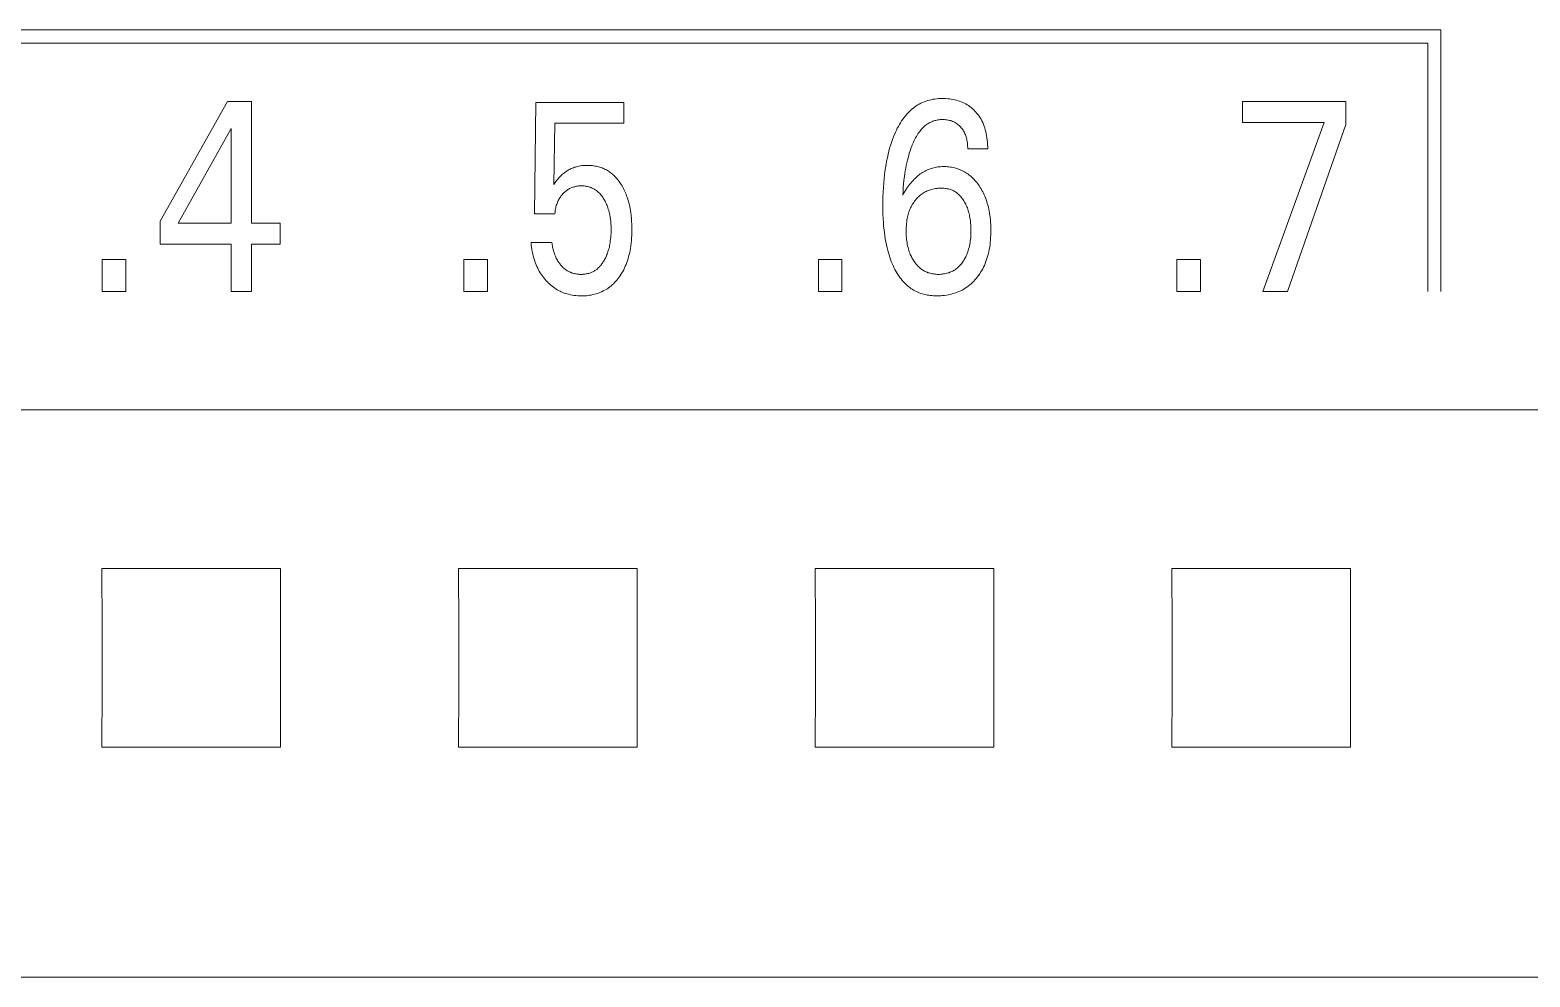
# Model space of a CAD drawing. Header units: millimetres. Extents: x -135 to 420, y 0 to 297.
# Drawn here: x 248.04 to 260.66, y 133.59 to 141.55 of the extents above; entities that cross this region are included whole.
import ezdxf

# ---------------------------------------------------------------- set-up
doc = ezdxf.new("R2010")
doc.units = ezdxf.units.MM
doc.layers.add('eProC - L2', color=41, linetype='Continuous', lineweight=20)

msp = doc.modelspace()

# ---------------------------------------------------------------- linework, layer by layer
at = {"layer": 'eProC - L2', "linetype": 'Continuous'}
for p, q in [((259.906, 141.554), (235.857, 141.554)), ((259.796, 141.444), (235.967, 141.444)), ((259.796, 139.354), (259.796, 141.444)), ((259.906, 139.354), (259.906, 141.554)), ((249.136, 139.947), (249.7, 140.954)), ((249.7, 140.954), (249.903, 140.954)), ((249.903, 140.954), (249.903, 139.929)), ((252.283, 140.009), (252.294, 140.945)), ((252.294, 140.945), (253.035, 140.945)), ((253.035, 140.945), (253.035, 140.77)), ((258.237, 140.775), (258.237, 140.954)), ((258.237, 140.954), (259.107, 140.954)), ((259.107, 140.954), (259.107, 140.758)), ((249.731, 140.726), (249.286, 139.929)), ((249.731, 139.929), (249.731, 140.726)), ((252.455, 140.77), (252.445, 140.255)), ((253.035, 140.77), (252.455, 140.77)), ((258.926, 140.775), (258.237, 140.775)), ((258.41, 139.354), (258.926, 140.775)), ((259.107, 140.758), (258.616, 139.354)), ((256.095, 140.554), (255.927, 140.554)), ((249.136, 139.754), (249.136, 139.947)), ((249.286, 139.929), (249.731, 139.929)), ((249.903, 139.929), (250.145, 139.929)), ((250.145, 139.929), (250.145, 139.754)), ((252.455, 140.009), (252.283, 140.009)), ((249.731, 139.754), (249.136, 139.754)), ((249.731, 139.354), (249.731, 139.754)), ((249.903, 139.754), (249.903, 139.354)), ((250.145, 139.754), (249.903, 139.754)), ((252.254, 139.766), (252.429, 139.766)), ((248.648, 139.354), (248.648, 139.624)), ((248.648, 139.624), (248.846, 139.624)), ((248.846, 139.624), (248.846, 139.354)), ((251.69, 139.354), (251.69, 139.624)), ((251.69, 139.624), (251.888, 139.624)), ((251.888, 139.624), (251.888, 139.354)), ((254.671, 139.354), (254.671, 139.624)), ((254.671, 139.624), (254.868, 139.624)), ((254.868, 139.624), (254.868, 139.354)), ((257.686, 139.354), (257.686, 139.624)), ((257.686, 139.624), (257.884, 139.624)), ((257.884, 139.624), (257.884, 139.354)), ((248.846, 139.354), (248.648, 139.354)), ((249.903, 139.354), (249.731, 139.354)), ((251.888, 139.354), (251.69, 139.354)), ((254.868, 139.354), (254.671, 139.354)), ((257.884, 139.354), (257.686, 139.354)), ((258.616, 139.354), (258.41, 139.354)), ((289.996, 138.358), (224.796, 138.358)), ((250.148, 137.026), (248.645, 137.026)), ((253.148, 137.026), (251.645, 137.026)), ((256.148, 137.026), (254.645, 137.026)), ((259.148, 137.026), (257.645, 137.026)), ((250.148, 135.522), (248.645, 135.522)), ((253.148, 135.522), (251.645, 135.522)), ((256.148, 135.522), (254.645, 135.522)), ((259.148, 135.522), (257.645, 135.522)), ((289.596, 133.589), (225.196, 133.589))]:
    msp.add_line(p, q, dxfattribs=at)
for points in [[(256.095, 140.554), (256.095, 140.572), (256.094, 140.591), (256.093, 140.609), (256.091, 140.628), (256.089, 140.646), (256.086, 140.664), (256.083, 140.683), (256.079, 140.698), (256.075, 140.714), (256.07, 140.73), (256.065, 140.745), (256.06, 140.76), (256.053, 140.775), (256.046, 140.79), (256.039, 140.803), (256.031, 140.816), (256.023, 140.828), (256.014, 140.84), (256.005, 140.852), (255.995, 140.864), (255.985, 140.875), (255.975, 140.884), (255.965, 140.893), (255.955, 140.902), (255.944, 140.91), (255.933, 140.918), (255.922, 140.925), (255.91, 140.932), (255.898, 140.938), (255.885, 140.944), (255.872, 140.95), (255.859, 140.955), (255.846, 140.959), (255.833, 140.963), (255.819, 140.966), (255.804, 140.97), (255.789, 140.972), (255.774, 140.974), (255.759, 140.976), (255.744, 140.977), (255.728, 140.978), (255.713, 140.978), (255.698, 140.977), (255.682, 140.977), (255.667, 140.975), (255.651, 140.973), (255.636, 140.971), (255.621, 140.968), (255.606, 140.965), (255.591, 140.961), (255.576, 140.956), (255.562, 140.951), (255.548, 140.945), (255.534, 140.938), (255.52, 140.931), (255.507, 140.924), (255.494, 140.915), (255.482, 140.907), (255.47, 140.897), (255.458, 140.888), (255.446, 140.878), (255.435, 140.867), (255.425, 140.856), (255.414, 140.845), (255.403, 140.832), (255.392, 140.818), (255.381, 140.804), (255.371, 140.789), (255.362, 140.774), (255.352, 140.759), (255.344, 140.743), (255.335, 140.728), (255.328, 140.712), (255.32, 140.696), (255.313, 140.68), (255.303, 140.656), (255.294, 140.632), (255.286, 140.608), (255.278, 140.583), (255.27, 140.559), (255.264, 140.534), (255.257, 140.509), (255.251, 140.48), (255.245, 140.452), (255.24, 140.423), (255.235, 140.394), (255.231, 140.365), (255.227, 140.336), (255.224, 140.307), (255.221, 140.268), (255.218, 140.23), (255.216, 140.191), (255.214, 140.152), (255.213, 140.113), (255.213, 140.074), (255.214, 140.034)], [(255.381, 140.166), (255.383, 140.197), (255.385, 140.229), (255.388, 140.261), (255.391, 140.292), (255.395, 140.323), (255.399, 140.346), (255.402, 140.369), (255.406, 140.392), (255.41, 140.415), (255.415, 140.438), (255.42, 140.46), (255.425, 140.48), (255.431, 140.499), (255.436, 140.519), (255.443, 140.538), (255.449, 140.557), (255.456, 140.576), (255.461, 140.588), (255.466, 140.6), (255.471, 140.612), (255.477, 140.624), (255.482, 140.635), (255.488, 140.647), (255.495, 140.658), (255.501, 140.669), (255.508, 140.68), (255.516, 140.691), (255.523, 140.701), (255.529, 140.709), (255.536, 140.716), (255.542, 140.723), (255.549, 140.73), (255.555, 140.737), (255.562, 140.743), (255.57, 140.75), (255.577, 140.756), (255.585, 140.761), (255.593, 140.766), (255.601, 140.771), (255.609, 140.776), (255.617, 140.78), (255.625, 140.783), (255.634, 140.787), (255.642, 140.79), (255.651, 140.792), (255.659, 140.794), (255.668, 140.796), (255.677, 140.798), (255.686, 140.799), (255.695, 140.8), (255.704, 140.801), (255.713, 140.801), (255.723, 140.801), (255.733, 140.8), (255.744, 140.799), (255.754, 140.798), (255.764, 140.796), (255.774, 140.794), (255.783, 140.792), (255.791, 140.789), (255.8, 140.785), (255.809, 140.782), (255.817, 140.778), (255.825, 140.773), (255.833, 140.768), (255.84, 140.763), (255.847, 140.757), (255.854, 140.751), (255.861, 140.745), (255.867, 140.739), (255.873, 140.732), (255.878, 140.725), (255.883, 140.719), (255.888, 140.712), (255.892, 140.704), (255.897, 140.697), (255.9, 140.689), (255.904, 140.681), (255.908, 140.672), (255.911, 140.664), (255.914, 140.655), (255.916, 140.646), (255.919, 140.637), (255.92, 140.628), (255.923, 140.615), (255.924, 140.603), (255.925, 140.591), (255.926, 140.578), (255.927, 140.566), (255.927, 140.554)], [(253.096, 139.99), (253.093, 140.019), (253.09, 140.036), (253.087, 140.052), (253.084, 140.068), (253.081, 140.084), (253.077, 140.1), (253.072, 140.116), (253.068, 140.131), (253.063, 140.147), (253.058, 140.159), (253.054, 140.172), (253.049, 140.184), (253.044, 140.196), (253.038, 140.208), (253.032, 140.22), (253.026, 140.231), (253.02, 140.243), (253.013, 140.254), (253.007, 140.263), (253.001, 140.272), (252.995, 140.281), (252.988, 140.29), (252.982, 140.298), (252.975, 140.306), (252.968, 140.314), (252.96, 140.322), (252.953, 140.33), (252.945, 140.337), (252.937, 140.344), (252.929, 140.35), (252.921, 140.356), (252.913, 140.362), (252.905, 140.367), (252.896, 140.372), (252.888, 140.377), (252.879, 140.382), (252.87, 140.386), (252.861, 140.39), (252.852, 140.394), (252.842, 140.397), (252.832, 140.401), (252.822, 140.404), (252.812, 140.406), (252.802, 140.408), (252.792, 140.41), (252.781, 140.412), (252.771, 140.413), (252.76, 140.414), (252.75, 140.415), (252.739, 140.415), (252.729, 140.415), (252.717, 140.415), (252.705, 140.415), (252.693, 140.414), (252.682, 140.413), (252.67, 140.411), (252.658, 140.409), (252.647, 140.406), (252.637, 140.404), (252.628, 140.401), (252.619, 140.399), (252.61, 140.395), (252.601, 140.392), (252.592, 140.388), (252.583, 140.384), (252.575, 140.38), (252.566, 140.375), (252.558, 140.37), (252.55, 140.365), (252.542, 140.359), (252.535, 140.354), (252.527, 140.348), (252.52, 140.341), (252.513, 140.335), (252.502, 140.324), (252.492, 140.313), (252.481, 140.3), (252.469, 140.287), (252.457, 140.271), (252.445, 140.255)], [(256.122, 139.897), (256.121, 139.917), (256.12, 139.937), (256.118, 139.957), (256.116, 139.976), (256.114, 139.996), (256.111, 140.016), (256.108, 140.032), (256.104, 140.048), (256.101, 140.064), (256.096, 140.08), (256.092, 140.096), (256.087, 140.112), (256.082, 140.128), (256.076, 140.143), (256.071, 140.156), (256.065, 140.168), (256.059, 140.181), (256.053, 140.193), (256.047, 140.205), (256.04, 140.217), (256.033, 140.228), (256.026, 140.24), (256.018, 140.251), (256.011, 140.261), (256.004, 140.27), (255.996, 140.279), (255.988, 140.288), (255.98, 140.297), (255.972, 140.305), (255.964, 140.314), (255.955, 140.322), (255.946, 140.329), (255.937, 140.337), (255.928, 140.343), (255.918, 140.349), (255.909, 140.355), (255.899, 140.361), (255.889, 140.366), (255.879, 140.371), (255.869, 140.376), (255.859, 140.38), (255.849, 140.384), (255.838, 140.388), (255.827, 140.391), (255.815, 140.394), (255.804, 140.397), (255.792, 140.399), (255.781, 140.401), (255.769, 140.403), (255.757, 140.404), (255.746, 140.405), (255.734, 140.405), (255.722, 140.405), (255.711, 140.405), (255.699, 140.404), (255.688, 140.403), (255.676, 140.402), (255.665, 140.4), (255.654, 140.398), (255.643, 140.396), (255.632, 140.393), (255.621, 140.39), (255.61, 140.386), (255.599, 140.382), (255.589, 140.377), (255.578, 140.372), (255.568, 140.367), (255.558, 140.362), (255.548, 140.356), (255.538, 140.349), (255.528, 140.343), (255.519, 140.336), (255.51, 140.329), (255.499, 140.319), (255.488, 140.309), (255.478, 140.299), (255.468, 140.289), (255.458, 140.278), (255.448, 140.267), (255.439, 140.256), (255.43, 140.244), (255.422, 140.233), (255.406, 140.21), (255.393, 140.188), (255.387, 140.177), (255.381, 140.166)], [(252.455, 140.009), (252.456, 140.019), (252.457, 140.029), (252.458, 140.039), (252.46, 140.048), (252.462, 140.058), (252.464, 140.067), (252.467, 140.077), (252.47, 140.085), (252.473, 140.094), (252.476, 140.102), (252.479, 140.111), (252.483, 140.119), (252.487, 140.127), (252.492, 140.134), (252.496, 140.142), (252.501, 140.149), (252.506, 140.156), (252.511, 140.163), (252.517, 140.169), (252.522, 140.176), (252.528, 140.182), (252.534, 140.187), (252.54, 140.193), (252.546, 140.198), (252.552, 140.203), (252.559, 140.207), (252.565, 140.212), (252.572, 140.216), (252.579, 140.22), (252.586, 140.223), (252.593, 140.226), (252.6, 140.229), (252.607, 140.232), (252.614, 140.234), (252.622, 140.236), (252.63, 140.238), (252.638, 140.24), (252.646, 140.241), (252.654, 140.242), (252.662, 140.242), (252.67, 140.243), (252.678, 140.243), (252.686, 140.243), (252.693, 140.243), (252.701, 140.242), (252.709, 140.241), (252.716, 140.24), (252.724, 140.239), (252.731, 140.237), (252.739, 140.235), (252.746, 140.233), (252.753, 140.231), (252.76, 140.228), (252.767, 140.225), (252.774, 140.222), (252.78, 140.219), (252.787, 140.215), (252.793, 140.211), (252.799, 140.207), (252.805, 140.203), (252.811, 140.198), (252.816, 140.194), (252.823, 140.188), (252.829, 140.181), (252.835, 140.175), (252.841, 140.168), (252.847, 140.161), (252.852, 140.154), (252.857, 140.147), (252.862, 140.139), (252.867, 140.132), (252.872, 140.123), (252.877, 140.114), (252.881, 140.105), (252.886, 140.096), (252.89, 140.087), (252.894, 140.078), (252.897, 140.068), (252.901, 140.059), (252.904, 140.047), (252.908, 140.035), (252.911, 140.023), (252.914, 140.01), (252.917, 139.998), (252.919, 139.986), (252.921, 139.973), (252.923, 139.959), (252.924, 139.945), (252.925, 139.931), (252.926, 139.917), (252.927, 139.903), (252.927, 139.889), (252.928, 139.874), (252.927, 139.858), (252.927, 139.843), (252.926, 139.827), (252.925, 139.811), (252.923, 139.795)], [(255.493, 140.13), (255.499, 140.137), (255.506, 140.144), (255.513, 140.151), (255.521, 140.158), (255.528, 140.164), (255.536, 140.171), (255.544, 140.176), (255.552, 140.182), (255.561, 140.187), (255.569, 140.192), (255.578, 140.196), (255.587, 140.2), (255.596, 140.204), (255.606, 140.207), (255.615, 140.211), (255.624, 140.213), (255.635, 140.216), (255.645, 140.218), (255.655, 140.22), (255.666, 140.221), (255.677, 140.223), (255.687, 140.223), (255.698, 140.224), (255.708, 140.224), (255.718, 140.223), (255.727, 140.223), (255.737, 140.222), (255.746, 140.221), (255.755, 140.219), (255.765, 140.217), (255.774, 140.215), (255.783, 140.212), (255.79, 140.209), (255.798, 140.206), (255.805, 140.203), (255.812, 140.199), (255.819, 140.195), (255.826, 140.191), (255.832, 140.186), (255.839, 140.181), (255.845, 140.176), (255.852, 140.17), (255.859, 140.163), (255.866, 140.156), (255.872, 140.149), (255.878, 140.141), (255.884, 140.133), (255.889, 140.125), (255.894, 140.117), (255.9, 140.107), (255.906, 140.098), (255.911, 140.088), (255.915, 140.078), (255.92, 140.067), (255.924, 140.057), (255.928, 140.046), (255.932, 140.035), (255.935, 140.023), (255.938, 140.011), (255.941, 139.999), (255.943, 139.987), (255.946, 139.975), (255.948, 139.962), (255.95, 139.946), (255.951, 139.93), (255.953, 139.914), (255.954, 139.898), (255.954, 139.882), (255.954, 139.865), (255.954, 139.851), (255.954, 139.836), (255.953, 139.821), (255.952, 139.806), (255.95, 139.792), (255.949, 139.777), (255.947, 139.763), (255.944, 139.75), (255.942, 139.737), (255.939, 139.724), (255.935, 139.712), (255.932, 139.699), (255.928, 139.687), (255.923, 139.675), (255.919, 139.665), (255.915, 139.656), (255.911, 139.647), (255.906, 139.637), (255.901, 139.628), (255.896, 139.62), (255.89, 139.611), (255.884, 139.602), (255.877, 139.592)], [(255.877, 139.592), (255.871, 139.584), (255.864, 139.577), (255.858, 139.57), (255.851, 139.564), (255.844, 139.557), (255.837, 139.551), (255.83, 139.545), (255.823, 139.54), (255.816, 139.535), (255.808, 139.531), (255.801, 139.527), (255.793, 139.523), (255.786, 139.519), (255.778, 139.516), (255.77, 139.513), (255.762, 139.511), (255.752, 139.508), (255.742, 139.505), (255.732, 139.503), (255.722, 139.502), (255.712, 139.501), (255.702, 139.5), (255.691, 139.499), (255.681, 139.499), (255.671, 139.499), (255.661, 139.5), (255.651, 139.501), (255.641, 139.502), (255.631, 139.504), (255.621, 139.505), (255.611, 139.508), (255.602, 139.511), (255.593, 139.513), (255.586, 139.516), (255.578, 139.52), (255.57, 139.523), (255.563, 139.527), (255.555, 139.531), (255.548, 139.536), (255.541, 139.541), (255.534, 139.546), (255.526, 139.552), (255.519, 139.558), (255.511, 139.565), (255.504, 139.572), (255.498, 139.58), (255.491, 139.587), (255.485, 139.595), (255.479, 139.603), (255.473, 139.612), (255.468, 139.621), (255.462, 139.63), (255.457, 139.639), (255.453, 139.648), (255.448, 139.657), (255.444, 139.667), (255.44, 139.676), (255.436, 139.689), (255.432, 139.701), (255.428, 139.713), (255.425, 139.726), (255.422, 139.738), (255.419, 139.751), (255.417, 139.764), (255.415, 139.778), (255.413, 139.793), (255.411, 139.807), (255.41, 139.822), (255.41, 139.836), (255.409, 139.851), (255.409, 139.865), (255.409, 139.88), (255.41, 139.895), (255.411, 139.91), (255.412, 139.925), (255.414, 139.94), (255.416, 139.955), (255.418, 139.969), (255.421, 139.981), (255.423, 139.992), (255.426, 140.003), (255.43, 140.014), (255.433, 140.025), (255.437, 140.036), (255.441, 140.047), (255.446, 140.057), (255.451, 140.067), (255.456, 140.077), (255.461, 140.086), (255.467, 140.095), (255.473, 140.104), (255.479, 140.113), (255.486, 140.121), (255.493, 140.13)], [(252.254, 139.766), (252.256, 139.747), (252.259, 139.728), (252.261, 139.709), (252.265, 139.691), (252.268, 139.672), (252.273, 139.654), (252.278, 139.636), (252.282, 139.621), (252.287, 139.607), (252.292, 139.593), (252.298, 139.579), (252.303, 139.565), (252.31, 139.552), (252.317, 139.538), (252.324, 139.525), (252.331, 139.513), (252.339, 139.501), (252.347, 139.489), (252.355, 139.478), (252.364, 139.466), (252.373, 139.455), (252.382, 139.445), (252.392, 139.435), (252.402, 139.425), (252.411, 139.416), (252.421, 139.408), (252.431, 139.399), (252.442, 139.391), (252.453, 139.384), (252.464, 139.376), (252.475, 139.37), (252.486, 139.363), (252.498, 139.357), (252.509, 139.352), (252.521, 139.347), (252.533, 139.342), (252.545, 139.338), (252.558, 139.334), (252.57, 139.331), (252.585, 139.327), (252.601, 139.324), (252.616, 139.322), (252.631, 139.32), (252.647, 139.319), (252.662, 139.318), (252.678, 139.318), (252.692, 139.318), (252.706, 139.318), (252.72, 139.319), (252.734, 139.321), (252.747, 139.323), (252.761, 139.325), (252.775, 139.328), (252.788, 139.331), (252.802, 139.335), (252.814, 139.339), (252.826, 139.343), (252.838, 139.348), (252.85, 139.353), (252.862, 139.359), (252.873, 139.365), (252.885, 139.371), (252.896, 139.378), (252.906, 139.386), (252.917, 139.394), (252.928, 139.402), (252.938, 139.411), (252.948, 139.42), (252.957, 139.43), (252.966, 139.44), (252.975, 139.45), (252.984, 139.46), (252.992, 139.471), (253.001, 139.484), (253.01, 139.497), (253.018, 139.511), (253.026, 139.524), (253.034, 139.538), (253.041, 139.553), (253.047, 139.567), (253.053, 139.582), (253.06, 139.598), (253.065, 139.615), (253.071, 139.631), (253.075, 139.648), (253.08, 139.665), (253.084, 139.682), (253.087, 139.699), (253.09, 139.716), (253.094, 139.738), (253.097, 139.76), (253.099, 139.783), (253.1, 139.805), (253.102, 139.827), (253.102, 139.85), (253.103, 139.872), (253.102, 139.896), (253.102, 139.92), (253.1, 139.943), (253.099, 139.967), (253.096, 139.99)], [(255.214, 140.034), (255.214, 140.001), (255.216, 139.969), (255.218, 139.936), (255.22, 139.904), (255.224, 139.872), (255.227, 139.847), (255.23, 139.822), (255.234, 139.797), (255.238, 139.773), (255.243, 139.748), (255.249, 139.723), (255.255, 139.699), (255.26, 139.681), (255.266, 139.662), (255.271, 139.644), (255.278, 139.626), (255.284, 139.608), (255.292, 139.591), (255.299, 139.573), (255.307, 139.556), (255.315, 139.541), (255.322, 139.527), (255.33, 139.513), (255.339, 139.499), (255.348, 139.486), (255.357, 139.473), (255.367, 139.46), (255.377, 139.447), (255.388, 139.435), (255.399, 139.424), (255.409, 139.414), (255.418, 139.406), (255.429, 139.397), (255.439, 139.389), (255.45, 139.381), (255.461, 139.374), (255.472, 139.367), (255.483, 139.361), (255.495, 139.355), (255.507, 139.349), (255.519, 139.344), (255.532, 139.339), (255.545, 139.335), (255.558, 139.331), (255.572, 139.328), (255.585, 139.325), (255.599, 139.323), (255.612, 139.321), (255.626, 139.32), (255.64, 139.319), (255.654, 139.318), (255.668, 139.318), (255.684, 139.318), (255.7, 139.318), (255.716, 139.32), (255.733, 139.321), (255.749, 139.324), (255.765, 139.327), (255.781, 139.33), (255.796, 139.334), (255.811, 139.338), (255.825, 139.343), (255.839, 139.348), (255.853, 139.354), (255.867, 139.361), (255.88, 139.367), (255.894, 139.375), (255.907, 139.383), (255.919, 139.391), (255.932, 139.4), (255.944, 139.41), (255.955, 139.42), (255.967, 139.43), (255.978, 139.441), (255.988, 139.452), (255.998, 139.464), (256.009, 139.477), (256.018, 139.49), (256.028, 139.503), (256.036, 139.517), (256.045, 139.53), (256.053, 139.545), (256.06, 139.559), (256.067, 139.574), (256.074, 139.59), (256.08, 139.606), (256.086, 139.623), (256.092, 139.64), (256.097, 139.657), (256.101, 139.674), (256.105, 139.691), (256.108, 139.708), (256.112, 139.728), (256.115, 139.748), (256.117, 139.768), (256.119, 139.788), (256.12, 139.808), (256.121, 139.828), (256.122, 139.848), (256.122, 139.868), (256.122, 139.897)], [(252.923, 139.795), (252.921, 139.775), (252.919, 139.764), (252.917, 139.753), (252.915, 139.742), (252.913, 139.731), (252.91, 139.72), (252.907, 139.709), (252.904, 139.699), (252.901, 139.688), (252.898, 139.678), (252.894, 139.669), (252.89, 139.659), (252.886, 139.65), (252.882, 139.641), (252.877, 139.632), (252.873, 139.623), (252.868, 139.614), (252.863, 139.607), (252.859, 139.6), (252.855, 139.593), (252.85, 139.586), (252.845, 139.58), (252.84, 139.573), (252.834, 139.567), (252.829, 139.561), (252.823, 139.556), (252.817, 139.55), (252.812, 139.546), (252.807, 139.541), (252.801, 139.537), (252.796, 139.533), (252.79, 139.53), (252.784, 139.526), (252.779, 139.523), (252.773, 139.52), (252.766, 139.517), (252.76, 139.514), (252.754, 139.512), (252.747, 139.509), (252.739, 139.507), (252.732, 139.505), (252.724, 139.504), (252.717, 139.502), (252.709, 139.501), (252.701, 139.5), (252.694, 139.5), (252.686, 139.499), (252.678, 139.499), (252.671, 139.499), (252.663, 139.499), (252.656, 139.5), (252.649, 139.501), (252.641, 139.501), (252.634, 139.502), (252.627, 139.504), (252.62, 139.505), (252.613, 139.507), (252.606, 139.509), (252.599, 139.511), (252.592, 139.513), (252.585, 139.516), (252.578, 139.519), (252.572, 139.522), (252.566, 139.525), (252.559, 139.529), (252.553, 139.533), (252.547, 139.537), (252.541, 139.542), (252.535, 139.546), (252.529, 139.551), (252.523, 139.557), (252.518, 139.562), (252.513, 139.568), (252.507, 139.573), (252.503, 139.579), (252.498, 139.585), (252.493, 139.592), (252.489, 139.598), (252.485, 139.604), (252.48, 139.611), (252.476, 139.618), (252.472, 139.626), (252.467, 139.635), (252.463, 139.644), (252.459, 139.653), (252.455, 139.662), (252.452, 139.671), (252.448, 139.68), (252.445, 139.689), (252.442, 139.699), (252.44, 139.708), (252.438, 139.718), (252.436, 139.727), (252.434, 139.737), (252.432, 139.746), (252.431, 139.756), (252.429, 139.766)], [(248.645, 135.522), (248.646, 136.021), (248.646, 136.527), (248.645, 137.026)], [(250.148, 135.522), (250.147, 136.021), (250.147, 136.527), (250.148, 137.026)], [(251.645, 135.522), (251.646, 136.021), (251.646, 136.527), (251.645, 137.026)], [(253.148, 135.522), (253.147, 136.021), (253.147, 136.527), (253.148, 137.026)], [(254.645, 135.522), (254.646, 136.021), (254.646, 136.527), (254.645, 137.026)], [(256.148, 135.522), (256.147, 136.021), (256.147, 136.527), (256.148, 137.026)], [(257.645, 135.522), (257.646, 136.021), (257.646, 136.527), (257.645, 137.026)], [(259.148, 135.522), (259.147, 136.021), (259.147, 136.527), (259.148, 137.026)]]:
    msp.add_lwpolyline(points, dxfattribs=at)

doc.saveas('drawing.dxf')
